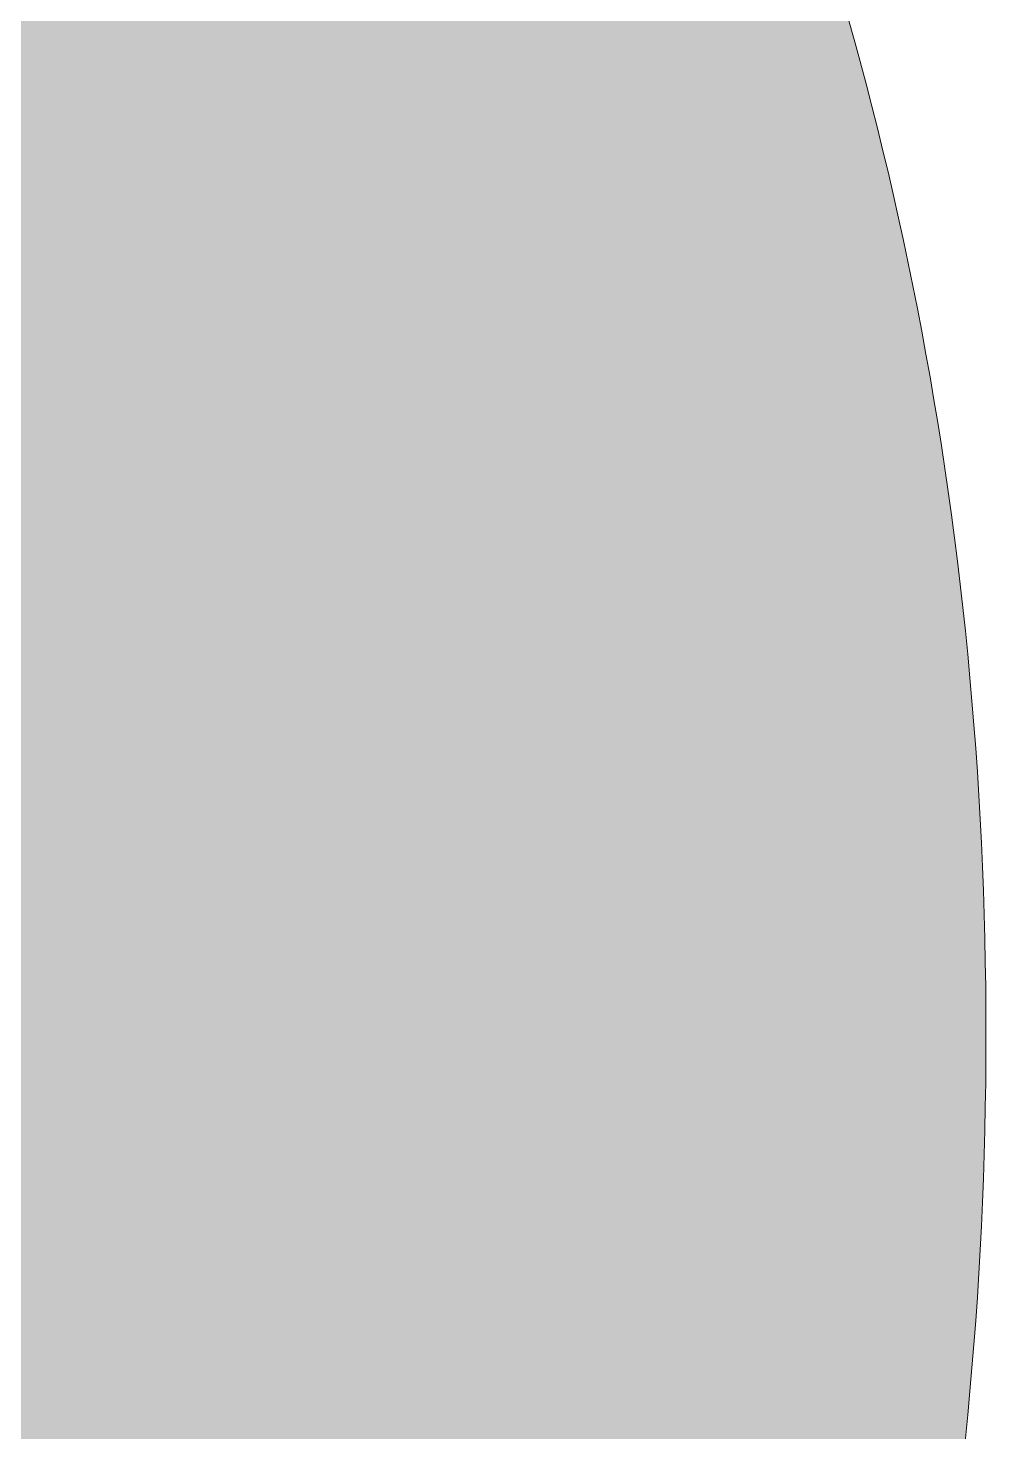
# Model space of a CAD drawing. Header units: millimetres. Extents: x 7 to 184, y -113 to -15.
# Drawn here: x 173.38 to 184.33, y -74.6 to -58.55 of the extents above; entities that cross this region are included whole.
import ezdxf

# ---------------------------------------------------------------- set-up
doc = ezdxf.new("R2010")
doc.units = ezdxf.units.MM
doc.header["$MEASUREMENT"] = 0
doc.layers.add('Layer 1', color=7, linetype='Continuous')

msp = doc.modelspace()

# ---------------------------------------------------------------- hatches: boundary and pattern name
at = {"layer": 'Layer 1'}
h = msp.add_hatch(color=2, dxfattribs=at)
h.dxf.hatch_style = 2
edge = h.paths.add_edge_path()
edge.add_spline(control_points=[(180.995, -53.469), (178.767, -48.299), (175.73, -43.788), (171.88, -39.938), (168.03, -36.088), (163.518, -33.05), (158.349, -30.823), (155.446, -29.574), (152.43, -28.675), (149.302, -28.126), (148.522, -26.725), (147.075, -25.741), (145.396, -25.613), (146.901, -24.497), (147.881, -22.714), (147.881, -20.697), (147.881, -17.317), (145.14, -14.576), (141.76, -14.576), (138.38, -14.576), (135.639, -17.317), (135.639, -20.697), (135.639, -22.714), (136.619, -24.497), (138.124, -25.613), (136.445, -25.741), (134.998, -26.725), (134.218, -28.126), (131.089, -28.675), (128.074, -29.574), (125.173, -30.823), (120.001, -33.05), (115.491, -36.088), (111.642, -39.938), (107.792, -43.788), (104.753, -48.299), (102.526, -53.469), (100.299, -58.64), (99.186, -64.169), (99.186, -70.057), (99.186, -75.945), (100.299, -81.476), (102.526, -86.645), (104.753, -91.817), (107.792, -96.327), (111.642, -100.176), (115.491, -104.026), (120.001, -107.066), (125.173, -109.291), (130.342, -111.517), (135.873, -112.632), (141.761, -112.632), (147.648, -112.632), (153.178, -111.517), (158.349, -109.291), (163.518, -107.066), (168.03, -104.026), (171.88, -100.176), (175.73, -96.327), (178.767, -91.817), (180.995, -86.645), (183.221, -81.476), (184.335, -75.945), (184.335, -70.057), (184.335, -64.169), (183.221, -58.64), (180.995, -53.469)], knot_values=[0, 0, 0, 0, 1, 1, 1, 2, 2, 2, 3, 3, 3, 4, 4, 4, 5, 5, 5, 6, 6, 6, 7, 7, 7, 8, 8, 8, 9, 9, 9, 10, 10, 10, 11, 11, 11, 12, 12, 12, 13, 13, 13, 14, 14, 14, 15, 15, 15, 16, 16, 16, 17, 17, 17, 18, 18, 18, 19, 19, 19, 20, 20, 20, 21, 21, 21, 22, 22, 22, 22], degree=3, periodic=1)
edge = h.paths.add_edge_path()
edge.add_spline(control_points=[(137.953, -20.697), (137.953, -18.598), (139.661, -16.89), (141.76, -16.89), (143.86, -16.89), (145.567, -18.598), (145.567, -20.697), (145.567, -22.796), (143.86, -24.504), (141.76, -24.504), (139.661, -24.504), (137.953, -22.796), (137.953, -20.697)], knot_values=[0, 0, 0, 0, 1, 1, 1, 2, 2, 2, 3, 3, 3, 4, 4, 4, 4], degree=3, periodic=1)
edge = h.paths.add_edge_path()
edge.add_spline(control_points=[(158.575, -76.964), (157.631, -79.154), (156.368, -81.06), (154.782, -82.682), (153.197, -84.307), (151.309, -85.589), (149.121, -86.532), (146.93, -87.476), (144.591, -87.947), (142.1, -87.947), (139.609, -87.947), (137.268, -87.476), (135.08, -86.532), (132.89, -85.589), (130.984, -84.307), (129.362, -82.682), (127.738, -81.06), (126.455, -79.154), (125.512, -76.964), (124.567, -74.776), (124.097, -72.435), (124.097, -69.944), (124.097, -67.453), (124.567, -65.114), (125.512, -62.924), (126.455, -60.735), (127.738, -58.847), (129.362, -57.262), (130.984, -55.677), (132.89, -54.414), (135.08, -53.469), (137.268, -52.526), (139.609, -52.053), (142.1, -52.053), (144.591, -52.053), (146.93, -52.526), (149.121, -53.469), (151.309, -54.414), (153.197, -55.677), (154.782, -57.262), (156.368, -58.847), (157.631, -60.735), (158.575, -62.924), (159.518, -65.114), (159.99, -67.453), (159.99, -69.944), (159.99, -72.435), (159.518, -74.776), (158.575, -76.964)], knot_values=[0, 0, 0, 0, 1, 1, 1, 2, 2, 2, 3, 3, 3, 4, 4, 4, 5, 5, 5, 6, 6, 6, 7, 7, 7, 8, 8, 8, 9, 9, 9, 10, 10, 10, 11, 11, 11, 12, 12, 12, 13, 13, 13, 14, 14, 14, 15, 15, 15, 16, 16, 16, 16], degree=3, periodic=1)

# ---------------------------------------------------------------- linework, layer by layer
at = {"layer": 'Layer 1', "lineweight": 0}
msp.add_open_spline([(180.995, -53.469), (178.767, -48.299), (175.73, -43.788), (171.88, -39.938), (168.03, -36.088), (163.518, -33.05), (158.349, -30.823), (155.446, -29.574), (152.43, -28.675), (149.302, -28.126), (148.522, -26.725), (147.075, -25.741), (145.396, -25.613), (146.901, -24.497), (147.881, -22.714), (147.881, -20.697), (147.881, -17.317), (145.14, -14.576), (141.76, -14.576), (138.38, -14.576), (135.639, -17.317), (135.639, -20.697), (135.639, -22.714), (136.619, -24.497), (138.124, -25.613), (136.445, -25.741), (134.998, -26.725), (134.218, -28.126), (131.089, -28.675), (128.074, -29.574), (125.173, -30.823), (120.001, -33.05), (115.491, -36.088), (111.642, -39.938), (107.792, -43.788), (104.753, -48.299), (102.526, -53.469), (100.299, -58.64), (99.186, -64.169), (99.186, -70.057), (99.186, -75.945), (100.299, -81.476), (102.526, -86.645), (104.753, -91.817), (107.792, -96.327), (111.642, -100.176), (115.491, -104.026), (120.001, -107.066), (125.173, -109.291), (130.342, -111.517), (135.873, -112.632), (141.761, -112.632), (147.648, -112.632), (153.178, -111.517), (158.349, -109.291), (163.518, -107.066), (168.03, -104.026), (171.88, -100.176), (175.73, -96.327), (178.767, -91.817), (180.995, -86.645), (183.221, -81.476), (184.335, -75.945), (184.335, -70.057), (184.335, -64.169), (183.221, -58.64), (180.995, -53.469)], degree=3, knots=[0, 0, 0, 0, 1, 1, 1, 2, 2, 2, 3, 3, 3, 4, 4, 4, 5, 5, 5, 6, 6, 6, 7, 7, 7, 8, 8, 8, 9, 9, 9, 10, 10, 10, 11, 11, 11, 12, 12, 12, 13, 13, 13, 14, 14, 14, 15, 15, 15, 16, 16, 16, 17, 17, 17, 18, 18, 18, 19, 19, 19, 20, 20, 20, 21, 21, 21, 22, 22, 22, 22], dxfattribs=at)

doc.saveas('drawing.dxf')
